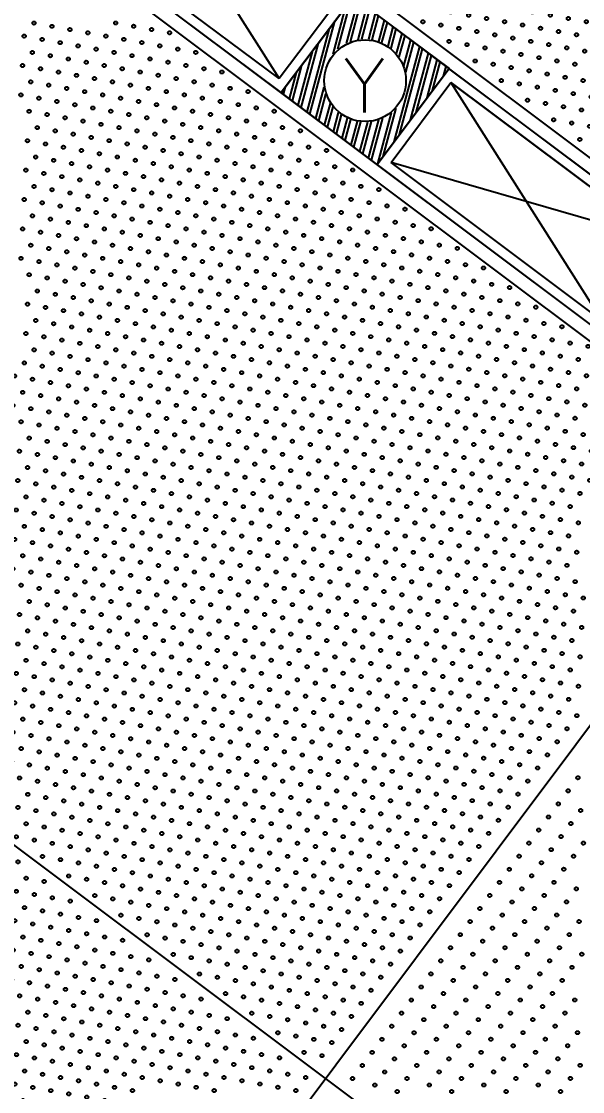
# Model space of a CAD drawing. Header units: millimetres. Extents: x 768159 to 833032, y -1374957 to -1225629.
# Drawn here: x 808489 to 809520, y -1362440 to -1360475 of the extents above; entities that cross this region are included whole.
import ezdxf
from ezdxf.xclip import XClip

# ---------------------------------------------------------------- set-up
doc = ezdxf.new("R2010")
doc.units = ezdxf.units.MM
doc.header["$LTSCALE"] = 10
doc.header["$MEASUREMENT"] = 0
doc.header["$XCLIPFRAME"] = 0
for name, color, linetype in [('I—平顶—分格线', 8, 'Continuous'), ('I—平顶—暖通', 144, 'Continuous'), ('I—平顶—烟感', 144, 'Continuous'), ('I—平顶—造型', 122, 'Continuous')]:
    doc.layers.add(name, color=color, linetype=linetype)
doc.styles.add('平顶图图例(客房区A2）$0$HZDX', font='ROMANS.shx', dxfattribs={"width": 0.8, "bigfont": 'hztxt.shx'})

# ---------------------------------------------------------------- blocks, each defined once
blk = doc.blocks.new('30')
at = {"layer": 'I—平顶—分格线'}
for centre in [(-1350, -20), (-1290, -20), (-1230, -20), (-1170, -20), (-1110, -20), (-1050, -20), (-990, -20), (-930, -20), (-870, -20), (-810, -20), (-750, -20), (-690, -20), (-630, -20), (-570, -20), (-510, -20), (-450, -20), (-390, -20), (-330, -20), (-270, -20), (-210, -20), (-150, -20), (-90, -20), (-30, -20), (-1380, -35), (-1320, -35), (-1260, -35), (-1200, -35), (-1140, -35), (-1080, -35), (-1020, -35), (-960, -35), (-900, -35), (-840, -35), (-780, -35), (-720, -35), (-660, -35), (-600, -35), (-540, -35), (-480, -35), (-420, -35), (-360, -35), (-300, -35), (-240, -35), (-180, -35), (-120, -35), (-60, -35), (-1410, -50), (-1350, -50), (-1290, -50), (-1230, -50), (-1170, -50), (-1110, -50), (-1050, -50), (-990, -50), (-930, -50), (-870, -50), (-810, -50), (-750, -50), (-690, -50), (-630, -50), (-570, -50), (-510, -50), (-450, -50), (-390, -50), (-330, -50), (-270, -50), (-210, -50), (-150, -50), (-90, -50), (-30, -50), (-1470, -80), (-1440, -65), (-1410, -80), (-1380, -65), (-1350, -80), (-1320, -65), (-1290, -80), (-1260, -65), (-1230, -80), (-1200, -65), (-1170, -80), (-1140, -65), (-1110, -80), (-1080, -65), (-1050, -80), (-1020, -65), (-990, -80), (-960, -65), (-930, -80), (-900, -65), (-870, -80), (-840, -65), (-810, -80), (-780, -65), (-750, -80), (-720, -65), (-690, -80), (-660, -65), (-630, -80), (-600, -65), (-570, -80), (-540, -65), (-510, -80), (-480, -65), (-450, -80), (-420, -65), (-390, -80), (-360, -65), (-330, -80), (-300, -65), (-270, -80), (-240, -65), (-210, -80), (-180, -65), (-150, -80), (-120, -65), (-90, -80), (-60, -65), (-1440, -95), (-1380, -95), (-1320, -95), (-1260, -95), (-1200, -95), (-1140, -95), (-1080, -95), (-1020, -95), (-960, -95), (-900, -95), (-840, -95), (-780, -95), (-720, -95), (-660, -95), (-600, -95), (-540, -95), (-480, -95), (-420, -95), (-360, -95), (-300, -95), (-240, -95), (-180, -95), (-120, -95), (-1470, -110), (-1410, -110), (-1350, -110), (-1290, -110), (-1230, -110), (-1170, -110), (-1110, -110), (-1050, -110), (-990, -110), (-930, -110), (-870, -110), (-810, -110), (-750, -110), (-690, -110), (-630, -110), (-570, -110), (-510, -110), (-450, -110), (-390, -110), (-330, -110), (-270, -110), (-210, -110), (-150, -110), (-1530, -140), (-1500, -125), (-1470, -140), (-1440, -125), (-1410, -140), (-1380, -125), (-1350, -140), (-1320, -125), (-1290, -140), (-1260, -125), (-1230, -140), (-1200, -125), (-1170, -140), (-1140, -125), (-1110, -140), (-1080, -125), (-1050, -140), (-1020, -125), (-990, -140), (-960, -125), (-930, -140), (-900, -125), (-870, -140), (-840, -125), (-810, -140), (-780, -125), (-750, -140), (-720, -125), (-690, -140), (-660, -125), (-630, -140), (-600, -125), (-570, -140), (-540, -125), (-510, -140), (-480, -125), (-450, -140), (-420, -125), (-390, -140), (-360, -125), (-330, -140), (-300, -125), (-270, -140), (-240, -125), (-210, -140), (-180, -125), (-150, -140), (-1560, -155), (-1500, -155), (-1440, -155), (-1380, -155), (-1320, -155), (-1260, -155), (-1200, -155), (-1140, -155), (-1080, -155), (-1020, -155), (-960, -155), (-900, -155), (-840, -155), (-780, -155), (-720, -155), (-660, -155), (-600, -155), (-540, -155), (-480, -155), (-420, -155), (-360, -155), (-300, -155), (-240, -155), (-180, -155), (-1590, -170), (-1530, -170), (-1470, -170), (-1410, -170), (-1350, -170), (-1290, -170), (-1230, -170), (-1170, -170), (-1110, -170), (-1050, -170), (-990, -170), (-930, -170), (-870, -170), (-810, -170), (-750, -170), (-690, -170), (-630, -170), (-570, -170), (-510, -170), (-450, -170), (-390, -170), (-330, -170), (-270, -170), (-210, -170), (-1560, -185), (-1500, -185), (-1440, -185), (-1380, -185), (-1320, -185), (-1260, -185), (-1200, -185), (-1140, -185), (-1080, -185), (-1020, -185), (-960, -185), (-900, -185), (-840, -185), (-780, -185), (-720, -185), (-660, -185), (-600, -185), (-540, -185), (-480, -185), (-420, -185), (-360, -185), (-300, -185), (-240, -185), (-1590, -200), (-1560, -215), (-1530, -200), (-1500, -215), (-1470, -200), (-1440, -215), (-1410, -200), (-1380, -215), (-1350, -200), (-1320, -215), (-1290, -200), (-1260, -215), (-1230, -200), (-1200, -215), (-1170, -200), (-1140, -215), (-1110, -200), (-1080, -215), (-1050, -200), (-1020, -215), (-990, -200), (-960, -215), (-930, -200), (-900, -215), (-870, -200), (-840, -215), (-810, -200), (-780, -215), (-750, -200), (-720, -215), (-690, -200), (-660, -215), (-630, -200), (-600, -215), (-570, -200), (-540, -215), (-510, -200), (-480, -215), (-450, -200), (-420, -215), (-390, -200), (-360, -215), (-330, -200), (-300, -215), (-270, -200), (-1530, -230), (-1470, -230), (-1410, -230), (-1350, -230), (-1290, -230), (-1230, -230), (-1170, -230), (-1110, -230), (-1050, -230), (-990, -230), (-930, -230), (-870, -230), (-810, -230), (-750, -230), (-690, -230), (-630, -230), (-570, -230), (-510, -230), (-450, -230), (-390, -230), (-330, -230), (-270, -230), (-1560, -245), (-1500, -245), (-1440, -245), (-1380, -245), (-1320, -245), (-1260, -245), (-1200, -245), (-1140, -245), (-1080, -245), (-1020, -245), (-960, -245), (-900, -245), (-840, -245), (-780, -245), (-720, -245), (-660, -245), (-600, -245), (-540, -245), (-480, -245), (-420, -245), (-360, -245), (-300, -245), (-1530, -260), (-1500, -275), (-1470, -260), (-1440, -275), (-1410, -260), (-1380, -275), (-1350, -260), (-1320, -275), (-1290, -260), (-1260, -275), (-1230, -260), (-1200, -275), (-1170, -260), (-1140, -275), (-1110, -260), (-1080, -275), (-1050, -260), (-1020, -275), (-990, -260), (-960, -275), (-930, -260), (-900, -275), (-870, -260), (-840, -275), (-810, -260), (-780, -275), (-750, -260), (-720, -275), (-690, -260), (-660, -275), (-630, -260), (-600, -275), (-570, -260), (-540, -275), (-510, -260), (-480, -275), (-450, -260), (-420, -275), (-390, -260), (-360, -275), (-330, -260), (-300, -275), (-270, -260), (-1530, -290), (-1470, -290), (-1410, -290), (-1350, -290), (-1290, -290), (-1230, -290), (-1170, -290), (-1110, -290), (-1050, -290), (-990, -290), (-930, -290), (-870, -290), (-810, -290), (-750, -290), (-690, -290), (-630, -290), (-570, -290), (-510, -290), (-450, -290), (-390, -290), (-330, -290), (-270, -290), (-1500, -305), (-1440, -305), (-1380, -305), (-1320, -305), (-1260, -305), (-1200, -305), (-1140, -305), (-1080, -305), (-1020, -305), (-960, -305), (-900, -305), (-840, -305), (-780, -305), (-720, -305), (-660, -305), (-600, -305), (-540, -305), (-480, -305), (-420, -305), (-360, -305), (-300, -305), (-240, -305), (-1470, -320), (-1440, -335), (-1410, -320), (-1380, -335), (-1350, -320), (-1320, -335), (-1290, -320), (-1260, -335), (-1230, -320), (-1200, -335), (-1170, -320), (-1140, -335), (-1110, -320), (-1080, -335), (-1050, -320), (-1020, -335), (-990, -320), (-960, -335), (-930, -320), (-900, -335), (-870, -320), (-840, -335), (-810, -320), (-780, -335), (-750, -320), (-720, -335), (-690, -320), (-660, -335), (-630, -320), (-600, -335), (-570, -320), (-540, -335), (-510, -320), (-480, -335), (-450, -320), (-420, -335), (-390, -320), (-360, -335), (-330, -320), (-300, -335), (-270, -320), (-240, -335), (-1470, -350), (-1410, -350), (-1350, -350), (-1290, -350), (-1230, -350), (-1170, -350), (-1110, -350), (-1050, -350), (-990, -350), (-930, -350), (-870, -350), (-810, -350), (-750, -350), (-690, -350), (-630, -350), (-570, -350), (-510, -350), (-450, -350), (-390, -350), (-330, -350), (-270, -350), (-210, -350), (-1440, -365), (-1380, -365), (-1320, -365), (-1260, -365), (-1200, -365), (-1140, -365), (-1080, -365), (-1020, -365), (-960, -365), (-900, -365), (-840, -365), (-780, -365), (-720, -365), (-660, -365), (-600, -365), (-540, -365), (-480, -365), (-420, -365), (-360, -365), (-300, -365), (-240, -365), (-1440, -395), (-1410, -380), (-1380, -395), (-1350, -380), (-1320, -395), (-1290, -380), (-1260, -395), (-1230, -380), (-1200, -395), (-1170, -380), (-1140, -395), (-1110, -380), (-1080, -395), (-1050, -380), (-1020, -395), (-990, -380), (-960, -395), (-930, -380), (-900, -395), (-870, -380), (-840, -395), (-810, -380), (-780, -395), (-750, -380), (-720, -395), (-690, -380), (-660, -395), (-630, -380), (-600, -395), (-570, -380), (-540, -395), (-510, -380), (-480, -395), (-450, -380), (-420, -395), (-390, -380), (-360, -395), (-330, -380), (-300, -395), (-270, -380), (-240, -395), (-210, -380), (-180, -395), (-1410, -410), (-1350, -410), (-1290, -410), (-1230, -410), (-1170, -410), (-1110, -410), (-1050, -410), (-990, -410), (-930, -410), (-870, -410), (-810, -410), (-750, -410), (-690, -410), (-630, -410), (-570, -410), (-510, -410), (-450, -410), (-390, -410), (-330, -410), (-270, -410), (-210, -410), (-150, -410), (-1380, -425), (-1320, -425), (-1260, -425), (-1200, -425), (-1140, -425), (-1080, -425), (-1020, -425), (-960, -425), (-900, -425), (-840, -425), (-780, -425), (-720, -425), (-660, -425), (-600, -425), (-540, -425), (-480, -425), (-420, -425), (-360, -425), (-300, -425), (-240, -425), (-180, -425), (-1410, -440), (-1350, -440), (-1290, -440), (-1230, -440), (-1170, -440), (-1110, -440), (-1050, -440), (-990, -440), (-930, -440), (-870, -440), (-810, -440), (-750, -440), (-690, -440), (-630, -440), (-570, -440), (-510, -440), (-450, -440), (-390, -440), (-330, -440), (-270, -440), (-210, -440), (-150, -440), (-1380, -455), (-1350, -470), (-1320, -455), (-1290, -470), (-1260, -455), (-1230, -470), (-1200, -455), (-1170, -470), (-1140, -455), (-1110, -470), (-1080, -455), (-1050, -470), (-1020, -455), (-990, -470), (-960, -455), (-930, -470), (-900, -455), (-870, -470), (-840, -455), (-810, -470), (-780, -455), (-750, -470), (-720, -455), (-690, -470), (-660, -455), (-630, -470), (-600, -455), (-570, -470), (-540, -455), (-510, -470), (-480, -455), (-450, -470), (-420, -455), (-390, -470), (-360, -455), (-330, -470), (-300, -455), (-270, -470), (-240, -455), (-210, -470), (-180, -455), (-150, -470), (-120, -455), (-1380, -485), (-1320, -485), (-1260, -485), (-1200, -485), (-1140, -485), (-1080, -485), (-1020, -485), (-960, -485), (-900, -485), (-840, -485), (-780, -485), (-720, -485), (-660, -485), (-600, -485), (-540, -485), (-480, -485), (-420, -485), (-360, -485), (-300, -485), (-240, -485), (-180, -485), (-120, -485), (-1350, -500), (-1290, -500), (-1230, -500), (-1170, -500), (-1110, -500), (-1050, -500), (-990, -500), (-930, -500), (-870, -500), (-810, -500), (-750, -500), (-690, -500), (-630, -500), (-570, -500), (-510, -500), (-450, -500), (-390, -500), (-330, -500), (-270, -500), (-210, -500), (-150, -500), (-90, -500), (-1350, -530), (-1320, -515), (-1290, -530), (-1260, -515), (-1230, -530), (-1200, -515), (-1170, -530), (-1140, -515), (-1110, -530), (-1080, -515), (-1050, -530), (-1020, -515), (-990, -530), (-960, -515), (-930, -530), (-900, -515), (-870, -530), (-840, -515), (-810, -530), (-780, -515), (-750, -530), (-720, -515), (-690, -530), (-660, -515), (-630, -530), (-600, -515), (-570, -530), (-540, -515), (-510, -530), (-480, -515), (-450, -530), (-420, -515), (-390, -530), (-360, -515), (-330, -530), (-300, -515), (-270, -530), (-240, -515), (-210, -530), (-180, -515), (-150, -530), (-120, -515), (-90, -530), (-1320, -545), (-1260, -545), (-1200, -545), (-1140, -545), (-1080, -545), (-1020, -545), (-960, -545), (-900, -545), (-840, -545), (-780, -545), (-720, -545), (-660, -545), (-600, -545), (-540, -545), (-480, -545), (-420, -545), (-360, -545), (-300, -545), (-240, -545), (-180, -545), (-120, -545), (-60, -545), (-1290, -560), (-1230, -560), (-1170, -560), (-1110, -560), (-1050, -560), (-990, -560), (-930, -560), (-870, -560), (-810, -560), (-750, -560), (-690, -560), (-630, -560), (-570, -560), (-510, -560), (-450, -560), (-390, -560), (-330, -560), (-270, -560), (-210, -560), (-150, -560), (-90, -560), (-1290, -590), (-1260, -575), (-1230, -590), (-1200, -575), (-1170, -590), (-1140, -575), (-1110, -590), (-1080, -575), (-1050, -590), (-1020, -575), (-990, -590), (-960, -575), (-930, -590), (-900, -575), (-870, -590), (-840, -575), (-810, -590), (-780, -575), (-750, -590), (-720, -575), (-690, -590), (-660, -575), (-630, -590), (-600, -575), (-570, -590), (-540, -575), (-510, -590), (-480, -575), (-450, -590), (-420, -575), (-390, -590), (-360, -575), (-330, -590), (-300, -575), (-270, -590), (-240, -575), (-210, -590), (-180, -575), (-150, -590), (-120, -575), (-90, -590), (-60, -575), (-30, -590), (-1260, -605), (-1200, -605), (-1140, -605), (-1080, -605), (-1020, -605), (-960, -605), (-900, -605), (-840, -605), (-780, -605), (-720, -605), (-660, -605), (-600, -605), (-540, -605), (-480, -605), (-420, -605), (-360, -605), (-300, -605), (-240, -605), (-180, -605), (-120, -605), (-60, -605), (-1230, -620), (-1170, -620), (-1110, -620), (-1050, -620), (-990, -620), (-930, -620), (-870, -620), (-810, -620), (-750, -620), (-690, -620), (-630, -620), (-570, -620), (-510, -620), (-450, -620), (-390, -620), (-330, -620), (-270, -620), (-210, -620), (-150, -620), (-90, -620), (-30, -620), (-1260, -635), (-1230, -650), (-1200, -635), (-1170, -650), (-1140, -635), (-1110, -650), (-1080, -635), (-1050, -650), (-1020, -635), (-990, -650), (-960, -635), (-930, -650), (-900, -635), (-870, -650), (-840, -635), (-810, -650), (-780, -635), (-750, -650), (-720, -635), (-690, -650), (-660, -635), (-630, -650), (-600, -635), (-570, -650), (-540, -635), (-510, -650), (-480, -635), (-450, -650), (-420, -635), (-390, -650), (-360, -635), (-330, -650), (-300, -635), (-270, -650), (-240, -635), (-210, -650), (-180, -635), (-150, -650), (-120, -635), (-90, -650), (-60, -635), (-30, -650), (-1200, -665), (-1140, -665), (-1080, -665), (-1020, -665), (-960, -665), (-900, -665), (-840, -665), (-780, -665), (-720, -665), (-660, -665), (-600, -665), (-540, -665), (-480, -665), (-420, -665), (-360, -665), (-300, -665), (-240, -665), (-180, -665), (-120, -665), (-60, -665), (-1230, -680), (-1170, -680), (-1110, -680), (-1050, -680), (-990, -680), (-930, -680), (-870, -680), (-810, -680), (-750, -680), (-690, -680), (-630, -680), (-570, -680), (-510, -680), (-450, -680), (-390, -680), (-330, -680), (-270, -680), (-210, -680), (-150, -680), (-90, -680), (-30, -680), (-1230, -710), (-1200, -695), (-1170, -710), (-1140, -695), (-1110, -710), (-1080, -695), (-1050, -710), (-1020, -695), (-990, -710), (-960, -695), (-930, -710), (-900, -695), (-870, -710), (-840, -695), (-810, -710), (-780, -695), (-750, -710), (-720, -695), (-690, -710), (-660, -695), (-630, -710), (-600, -695), (-570, -710), (-540, -695), (-510, -710), (-480, -695), (-450, -710), (-420, -695), (-390, -710), (-360, -695), (-330, -710), (-300, -695), (-270, -710), (-240, -695), (-210, -710), (-180, -695), (-150, -710), (-120, -695), (-90, -710), (-60, -695), (-30, -710), (-1260, -725), (-1200, -725), (-1140, -725), (-1080, -725), (-1020, -725), (-960, -725), (-900, -725), (-840, -725), (-780, -725), (-720, -725), (-660, -725), (-600, -725), (-540, -725), (-480, -725), (-420, -725), (-360, -725), (-300, -725), (-240, -725), (-180, -725), (-120, -725), (-60, -725), (-1230, -740), (-1170, -740), (-1110, -740), (-1050, -740), (-990, -740), (-930, -740), (-870, -740), (-810, -740), (-750, -740), (-690, -740), (-630, -740), (-570, -740), (-510, -740), (-450, -740), (-390, -740), (-330, -740), (-270, -740), (-210, -740), (-150, -740), (-90, -740), (-30, -740), (-1260, -755), (-1200, -755), (-1140, -755), (-1080, -755), (-1020, -755), (-960, -755), (-900, -755), (-840, -755), (-780, -755), (-720, -755), (-660, -755), (-600, -755), (-540, -755), (-480, -755), (-420, -755), (-360, -755), (-300, -755), (-240, -755), (-180, -755), (-120, -755), (-60, -755), (-1320, -785), (-1290, -770), (-1260, -785), (-1230, -770), (-1200, -785), (-1170, -770), (-1140, -785), (-1110, -770), (-1080, -785), (-1050, -770), (-1020, -785), (-990, -770), (-960, -785), (-930, -770), (-900, -785), (-870, -770), (-840, -785), (-810, -770), (-780, -785), (-750, -770), (-720, -785), (-690, -770), (-660, -785), (-630, -770), (-600, -785), (-570, -770), (-540, -785), (-510, -770), (-480, -785), (-450, -770), (-420, -785), (-390, -770), (-360, -785), (-330, -770), (-300, -785), (-270, -770), (-240, -785), (-210, -770), (-180, -785), (-150, -770), (-120, -785), (-90, -770), (-60, -785), (-30, -770), (-1350, -800), (-1290, -800), (-1230, -800), (-1170, -800), (-1110, -800), (-1050, -800), (-990, -800), (-930, -800), (-870, -800), (-810, -800), (-750, -800), (-690, -800), (-630, -800), (-570, -800), (-510, -800), (-450, -800), (-390, -800), (-330, -800), (-270, -800), (-210, -800), (-150, -800), (-90, -800), (-30, -800), (-1380, -815), (-1320, -815), (-1260, -815), (-1200, -815), (-1140, -815), (-1080, -815), (-1020, -815), (-960, -815), (-900, -815), (-840, -815), (-780, -815), (-720, -815), (-660, -815), (-600, -815), (-540, -815), (-480, -815), (-420, -815), (-360, -815), (-300, -815), (-240, -815), (-180, -815), (-120, -815), (-60, -815), (-1380, -845), (-1350, -830), (-1320, -845), (-1290, -830), (-1260, -845), (-1230, -830), (-1200, -845), (-1170, -830), (-1140, -845), (-1110, -830), (-1080, -845), (-1050, -830), (-1020, -845), (-990, -830), (-960, -845), (-930, -830), (-900, -845), (-870, -830), (-840, -845), (-810, -830), (-780, -845), (-750, -830), (-720, -845), (-690, -830), (-660, -845), (-630, -830), (-600, -845), (-570, -830), (-540, -845), (-510, -830), (-480, -845), (-450, -830), (-420, -845), (-390, -830), (-360, -845), (-330, -830), (-300, -845), (-270, -830), (-240, -845), (-210, -830), (-180, -845), (-150, -830), (-120, -845), (-90, -830), (-60, -845), (-30, -830), (-1410, -860), (-1350, -860), (-1290, -860), (-1230, -860), (-1170, -860), (-1110, -860), (-1050, -860), (-990, -860), (-930, -860), (-870, -860), (-810, -860), (-750, -860), (-690, -860), (-630, -860), (-570, -860), (-510, -860), (-450, -860), (-390, -860), (-330, -860), (-270, -860), (-210, -860), (-150, -860), (-90, -860), (-30, -860), (-1440, -875), (-1380, -875), (-1320, -875), (-1260, -875), (-1200, -875), (-1140, -875), (-1080, -875), (-1020, -875), (-960, -875), (-900, -875), (-840, -875), (-780, -875), (-720, -875), (-660, -875), (-600, -875), (-540, -875), (-480, -875), (-420, -875), (-360, -875), (-300, -875), (-240, -875), (-180, -875), (-120, -875), (-60, -875), (-1500, -905), (-1470, -890), (-1440, -905), (-1410, -890), (-1380, -905), (-1350, -890), (-1320, -905), (-1290, -890), (-1260, -905), (-1230, -890), (-1200, -905), (-1170, -890), (-1140, -905), (-1110, -890), (-1080, -905), (-1050, -890), (-1020, -905), (-990, -890), (-960, -905), (-930, -890), (-900, -905), (-870, -890), (-840, -905), (-810, -890), (-780, -905), (-750, -890), (-720, -905), (-690, -890), (-660, -905), (-630, -890), (-600, -905), (-570, -890), (-540, -905), (-510, -890), (-480, -905), (-450, -890), (-420, -905), (-390, -890), (-360, -905), (-330, -890), (-300, -905), (-270, -890), (-240, -905), (-210, -890), (-180, -905), (-150, -890), (-120, -905), (-90, -890), (-60, -905), (-30, -890), (-1470, -920), (-1410, -920), (-1350, -920), (-1290, -920), (-1230, -920), (-1170, -920), (-1110, -920), (-1050, -920), (-990, -920), (-930, -920), (-870, -920), (-810, -920), (-750, -920), (-690, -920), (-630, -920), (-570, -920), (-510, -920), (-450, -920), (-390, -920), (-330, -920), (-270, -920), (-210, -920), (-150, -920), (-90, -920), (-30, -920), (-1500, -935), (-1440, -935), (-1380, -935), (-1320, -935), (-1260, -935), (-1200, -935), (-1140, -935), (-1080, -935), (-1020, -935), (-960, -935), (-900, -935), (-840, -935), (-780, -935), (-720, -935), (-660, -935), (-600, -935), (-540, -935), (-480, -935), (-420, -935), (-360, -935), (-300, -935), (-240, -935), (-180, -935), (-120, -935), (-60, -935), (-1560, -965), (-1530, -950), (-1500, -965), (-1470, -950), (-1440, -965), (-1410, -950), (-1380, -965), (-1350, -950), (-1320, -965), (-1290, -950), (-1260, -965), (-1230, -950), (-1200, -965), (-1170, -950), (-1140, -965), (-1110, -950), (-1080, -965), (-1050, -950), (-1020, -965), (-990, -950), (-960, -965), (-930, -950), (-900, -965), (-870, -950), (-840, -965), (-810, -950), (-780, -965), (-750, -950), (-720, -965), (-690, -950), (-660, -965), (-630, -950), (-600, -965), (-570, -950), (-540, -965), (-510, -950), (-480, -965), (-450, -950), (-420, -965), (-390, -950), (-360, -965), (-330, -950), (-300, -965), (-270, -950), (-240, -965), (-210, -950), (-180, -965), (-150, -950), (-120, -965), (-90, -950), (-60, -965), (-30, -950), (-1590, -980), (-1530, -980), (-1470, -980), (-1410, -980), (-1350, -980), (-1290, -980), (-1230, -980), (-1170, -980), (-1110, -980), (-1050, -980), (-990, -980), (-930, -980), (-870, -980), (-810, -980), (-750, -980), (-690, -980), (-630, -980), (-570, -980), (-510, -980), (-450, -980), (-390, -980), (-330, -980), (-270, -980), (-210, -980), (-150, -980), (-90, -980), (-30, -980), (-1560, -995), (-1500, -995), (-1440, -995), (-1380, -995), (-1320, -995), (-1260, -995), (-1200, -995), (-1140, -995), (-1080, -995), (-1020, -995), (-960, -995), (-900, -995), (-840, -995), (-780, -995), (-720, -995), (-660, -995), (-600, -995), (-540, -995), (-480, -995), (-420, -995), (-360, -995), (-300, -995), (-240, -995), (-180, -995), (-120, -995), (-60, -995), (-1590, -1010), (-1530, -1010), (-1470, -1010), (-1410, -1010), (-1350, -1010), (-1290, -1010), (-1230, -1010), (-1170, -1010), (-1110, -1010), (-1050, -1010), (-990, -1010), (-930, -1010), (-870, -1010), (-810, -1010), (-750, -1010), (-690, -1010), (-630, -1010), (-570, -1010), (-510, -1010), (-450, -1010), (-390, -1010), (-330, -1010), (-270, -1010), (-210, -1010), (-150, -1010), (-90, -1010), (-30, -1010), (-1560, -1025), (-1530, -1040), (-1500, -1025), (-1470, -1040), (-1440, -1025), (-1410, -1040), (-1380, -1025), (-1350, -1040), (-1320, -1025), (-1290, -1040), (-1260, -1025), (-1230, -1040), (-1200, -1025), (-1170, -1040), (-1140, -1025), (-1110, -1040), (-1080, -1025), (-1050, -1040), (-1020, -1025), (-990, -1040), (-960, -1025), (-930, -1040), (-900, -1025), (-870, -1040), (-840, -1025), (-810, -1040), (-780, -1025), (-750, -1040), (-720, -1025), (-690, -1040), (-660, -1025), (-630, -1040), (-600, -1025), (-570, -1040), (-540, -1025), (-510, -1040), (-480, -1025), (-450, -1040), (-420, -1025), (-390, -1040), (-360, -1025), (-330, -1040), (-300, -1025), (-270, -1040), (-240, -1025), (-210, -1040), (-180, -1025), (-150, -1040), (-120, -1025), (-90, -1040), (-60, -1025), (-30, -1040), (-1560, -1055), (-1500, -1055), (-1440, -1055), (-1380, -1055), (-1320, -1055), (-1260, -1055), (-1200, -1055), (-1140, -1055), (-1080, -1055), (-1020, -1055), (-960, -1055), (-900, -1055), (-840, -1055), (-780, -1055), (-720, -1055), (-660, -1055), (-600, -1055), (-540, -1055), (-480, -1055), (-420, -1055), (-360, -1055), (-300, -1055), (-240, -1055), (-180, -1055), (-120, -1055), (-60, -1055), (-1530, -1070), (-1470, -1070), (-1410, -1070), (-1350, -1070), (-1290, -1070), (-1230, -1070), (-1170, -1070), (-1110, -1070), (-1050, -1070), (-990, -1070), (-930, -1070), (-870, -1070), (-810, -1070), (-750, -1070), (-690, -1070), (-630, -1070), (-570, -1070), (-510, -1070), (-450, -1070), (-390, -1070), (-330, -1070), (-270, -1070), (-210, -1070), (-150, -1070), (-90, -1070), (-30, -1070), (-1500, -1085), (-1470, -1100), (-1440, -1085), (-1410, -1100), (-1380, -1085), (-1350, -1100), (-1320, -1085), (-1290, -1100), (-1260, -1085), (-1230, -1100), (-1200, -1085), (-1170, -1100), (-1140, -1085), (-1110, -1100), (-1080, -1085), (-1050, -1100), (-1020, -1085), (-990, -1100), (-960, -1085), (-930, -1100), (-900, -1085), (-870, -1100), (-840, -1085), (-810, -1100), (-780, -1085), (-750, -1100), (-720, -1085), (-690, -1100), (-660, -1085), (-630, -1100), (-600, -1085), (-570, -1100), (-540, -1085), (-510, -1100), (-480, -1085), (-450, -1100), (-420, -1085), (-390, -1100), (-360, -1085), (-330, -1100), (-300, -1085), (-270, -1100), (-240, -1085), (-210, -1100), (-180, -1085), (-150, -1100), (-120, -1085), (-90, -1100), (-60, -1085), (-30, -1100), (-1500, -1115), (-1440, -1115), (-1380, -1115), (-1320, -1115), (-1260, -1115), (-1200, -1115), (-1140, -1115), (-1080, -1115), (-1020, -1115), (-960, -1115), (-900, -1115), (-840, -1115), (-780, -1115), (-720, -1115), (-660, -1115), (-600, -1115), (-540, -1115), (-480, -1115), (-420, -1115), (-360, -1115), (-300, -1115), (-240, -1115), (-180, -1115), (-120, -1115), (-60, -1115), (-1470, -1130), (-1410, -1130), (-1350, -1130), (-1290, -1130), (-1230, -1130), (-1170, -1130), (-1110, -1130), (-1050, -1130), (-990, -1130), (-930, -1130), (-870, -1130), (-810, -1130), (-750, -1130), (-690, -1130), (-630, -1130), (-570, -1130), (-510, -1130), (-450, -1130), (-390, -1130), (-330, -1130), (-270, -1130), (-210, -1130), (-150, -1130), (-90, -1130), (-30, -1130), (-1470, -1160), (-1440, -1145), (-1410, -1160), (-1380, -1145), (-1350, -1160), (-1320, -1145), (-1290, -1160), (-1260, -1145), (-1230, -1160), (-1200, -1145), (-1170, -1160), (-1140, -1145), (-1110, -1160), (-1080, -1145), (-1050, -1160), (-1020, -1145), (-990, -1160), (-960, -1145), (-930, -1160), (-900, -1145), (-870, -1160), (-840, -1145), (-810, -1160), (-780, -1145), (-750, -1160), (-720, -1145), (-690, -1160), (-660, -1145), (-630, -1160), (-600, -1145), (-570, -1160), (-540, -1145), (-510, -1160), (-480, -1145), (-450, -1160), (-420, -1145), (-390, -1160), (-360, -1145), (-330, -1160), (-300, -1145), (-270, -1160), (-240, -1145), (-210, -1160), (-180, -1145), (-150, -1160), (-120, -1145), (-90, -1160), (-60, -1145), (-30, -1160), (-1440, -1175), (-1380, -1175), (-1320, -1175), (-1260, -1175), (-1200, -1175), (-1140, -1175), (-1080, -1175), (-1020, -1175), (-960, -1175), (-900, -1175), (-840, -1175), (-780, -1175), (-720, -1175), (-660, -1175), (-600, -1175), (-540, -1175), (-480, -1175), (-420, -1175), (-360, -1175), (-300, -1175), (-240, -1175), (-180, -1175), (-120, -1175), (-60, -1175), (-1410, -1190), (-1350, -1190), (-1290, -1190), (-1230, -1190), (-1170, -1190), (-1110, -1190), (-1050, -1190), (-990, -1190), (-930, -1190), (-870, -1190), (-810, -1190), (-750, -1190), (-690, -1190), (-630, -1190), (-570, -1190), (-510, -1190), (-450, -1190), (-390, -1190), (-330, -1190), (-270, -1190), (-210, -1190), (-150, -1190), (-90, -1190), (-30, -1190), (-1440, -1205), (-1410, -1220), (-1380, -1205), (-1350, -1220), (-1320, -1205), (-1290, -1220), (-1260, -1205), (-1230, -1220), (-1200, -1205), (-1170, -1220), (-1140, -1205), (-1110, -1220), (-1080, -1205), (-1050, -1220), (-1020, -1205), (-990, -1220), (-960, -1205), (-930, -1220), (-900, -1205), (-870, -1220), (-840, -1205), (-810, -1220), (-780, -1205), (-750, -1220), (-720, -1205), (-690, -1220), (-660, -1205), (-630, -1220), (-600, -1205), (-570, -1220), (-540, -1205), (-510, -1220), (-480, -1205), (-450, -1220), (-420, -1205), (-390, -1220), (-360, -1205), (-330, -1220), (-300, -1205), (-270, -1220), (-240, -1205), (-210, -1220), (-180, -1205), (-150, -1220), (-120, -1205), (-90, -1220), (-60, -1205), (-30, -1220), (-1380, -1235), (-1320, -1235), (-1260, -1235), (-1200, -1235), (-1140, -1235), (-1080, -1235), (-1020, -1235), (-960, -1235), (-900, -1235), (-840, -1235), (-780, -1235), (-720, -1235), (-660, -1235), (-600, -1235), (-540, -1235), (-480, -1235), (-420, -1235), (-360, -1235), (-300, -1235), (-240, -1235), (-180, -1235), (-120, -1235), (-60, -1235), (-1410, -1250), (-1350, -1250), (-1290, -1250), (-1230, -1250), (-1170, -1250), (-1110, -1250), (-1050, -1250), (-990, -1250), (-930, -1250), (-870, -1250), (-810, -1250), (-750, -1250), (-690, -1250), (-630, -1250), (-570, -1250), (-510, -1250), (-450, -1250), (-390, -1250), (-330, -1250), (-270, -1250), (-210, -1250), (-150, -1250), (-90, -1250), (-30, -1250), (-1380, -1265), (-1350, -1280), (-1320, -1265), (-1290, -1280), (-1260, -1265), (-1230, -1280), (-1200, -1265), (-1170, -1280), (-1140, -1265), (-1110, -1280), (-1080, -1265), (-1050, -1280), (-1020, -1265), (-990, -1280), (-960, -1265), (-930, -1280), (-900, -1265), (-870, -1280), (-840, -1265), (-810, -1280), (-780, -1265), (-750, -1280), (-720, -1265), (-690, -1280), (-660, -1265), (-630, -1280), (-600, -1265), (-570, -1280), (-540, -1265), (-510, -1280), (-480, -1265), (-450, -1280), (-420, -1265), (-390, -1280), (-360, -1265), (-330, -1280), (-300, -1265), (-270, -1280), (-240, -1265), (-210, -1280), (-180, -1265), (-150, -1280), (-120, -1265), (-90, -1280), (-60, -1265), (-30, -1280), (-1380, -1295), (-1320, -1295), (-1260, -1295), (-1200, -1295), (-1140, -1295), (-1080, -1295), (-1020, -1295), (-960, -1295), (-900, -1295), (-840, -1295), (-780, -1295), (-720, -1295), (-660, -1295), (-600, -1295), (-540, -1295), (-480, -1295), (-420, -1295), (-360, -1295), (-300, -1295), (-240, -1295), (-180, -1295), (-120, -1295), (-60, -1295), (-1350, -1310), (-1290, -1310), (-1230, -1310), (-1170, -1310), (-1110, -1310), (-1050, -1310), (-990, -1310), (-930, -1310), (-870, -1310), (-810, -1310), (-750, -1310), (-690, -1310), (-630, -1310), (-570, -1310), (-510, -1310), (-450, -1310), (-390, -1310), (-330, -1310), (-270, -1310), (-210, -1310), (-150, -1310), (-90, -1310), (-30, -1310), (-1320, -1325), (-1260, -1325), (-1200, -1325), (-1140, -1325), (-1080, -1325), (-1020, -1325), (-960, -1325), (-900, -1325), (-840, -1325), (-780, -1325), (-720, -1325), (-660, -1325), (-600, -1325), (-540, -1325), (-480, -1325), (-420, -1325), (-360, -1325), (-300, -1325), (-240, -1325), (-180, -1325), (-120, -1325), (-60, -1325), (-1320, -1355), (-1290, -1340), (-1260, -1355), (-1230, -1340), (-1200, -1355), (-1170, -1340), (-1140, -1355), (-1110, -1340), (-1080, -1355), (-1050, -1340), (-1020, -1355), (-990, -1340), (-960, -1355), (-930, -1340), (-900, -1355), (-870, -1340), (-840, -1355), (-810, -1340), (-780, -1355), (-750, -1340), (-720, -1355), (-690, -1340), (-660, -1355), (-630, -1340), (-600, -1355), (-570, -1340), (-540, -1355), (-510, -1340), (-480, -1355), (-450, -1340), (-420, -1355), (-390, -1340), (-360, -1355), (-330, -1340), (-300, -1355), (-270, -1340), (-240, -1355), (-210, -1340), (-180, -1355), (-150, -1340), (-120, -1355), (-90, -1340), (-60, -1355), (-30, -1340), (-1290, -1370), (-1230, -1370), (-1170, -1370), (-1110, -1370), (-1050, -1370), (-990, -1370), (-930, -1370), (-870, -1370), (-810, -1370), (-750, -1370), (-690, -1370), (-630, -1370), (-570, -1370), (-510, -1370), (-450, -1370), (-390, -1370), (-330, -1370), (-270, -1370), (-210, -1370), (-150, -1370), (-90, -1370), (-30, -1370), (-1260, -1385), (-1200, -1385), (-1140, -1385), (-1080, -1385), (-1020, -1385), (-960, -1385), (-900, -1385), (-840, -1385), (-780, -1385), (-720, -1385), (-660, -1385), (-600, -1385), (-540, -1385), (-480, -1385), (-420, -1385), (-360, -1385), (-300, -1385), (-240, -1385), (-180, -1385), (-120, -1385), (-60, -1385)]:
    blk.add_circle(centre, 3, dxfattribs=at)
blk = doc.blocks.new('4560')
at = {"layer": 'I—平顶—分格线', "color": 1}
for centre in [(-2960, -680), (-2960, -710), (-2920, -725), (-2960, -740), (-2920, -755), (-2960, -770), (-2920, -785), (-2880, -770), (-2960, -800), (-2880, -800), (-2920, -815), (-2960, -830), (-2920, -845), (-2880, -830), (-2840, -845), (-2960, -860), (-2880, -860), (-2920, -875), (-2840, -875), (-2960, -890), (-2920, -905), (-2880, -890), (-2840, -905), (-2800, -890), (-2960, -920), (-2880, -920), (-2800, -920), (-2920, -935), (-2840, -935), (-2760, -935), (-2960, -950), (-2920, -965), (-2880, -950), (-2840, -965), (-2800, -950), (-2760, -965), (-2960, -980), (-2880, -980), (-2800, -980), (-2920, -995), (-2840, -995), (-2760, -995), (-2960, -1010), (-2880, -1010), (-2800, -1010), (-2720, -1010), (-2960, -1040), (-2920, -1025), (-2880, -1040), (-2840, -1025), (-2800, -1040), (-2760, -1025), (-2720, -1040), (-2920, -1055), (-2840, -1055), (-2760, -1055), (-2680, -1055), (-2960, -1070), (-2880, -1070), (-2800, -1070), (-2720, -1070), (-2960, -1100), (-2920, -1085), (-2880, -1100), (-2840, -1085), (-2800, -1100), (-2760, -1085), (-2720, -1100), (-2680, -1085), (-2640, -1100), (-2920, -1115), (-2840, -1115), (-2760, -1115), (-2680, -1115), (-2960, -1130), (-2880, -1130), (-2800, -1130), (-2720, -1130), (-2640, -1130), (-2960, -1160), (-2920, -1145), (-2880, -1160), (-2840, -1145), (-2800, -1160), (-2760, -1145), (-2720, -1160), (-2680, -1145), (-2640, -1160), (-2920, -1175), (-2840, -1175), (-2760, -1175), (-2680, -1175), (-2960, -1190), (-2880, -1190), (-2800, -1190), (-2720, -1190), (-2960, -1220), (-2920, -1205), (-2880, -1220), (-2840, -1205), (-2800, -1220), (-2760, -1205), (-2720, -1220), (-2920, -1235), (-2840, -1235), (-2760, -1235), (-2960, -1250), (-2880, -1250), (-2800, -1250), (-2960, -1280), (-2920, -1265), (-2880, -1280), (-2840, -1265), (-2800, -1280), (-2920, -1295), (-2840, -1295), (-2960, -1310), (-2880, -1310), (-2920, -1325), (-2960, -1340), (-2920, -1355), (-2880, -1340), (-2960, -1370)]:
    blk.add_circle(centre, 3, dxfattribs=at)
blk = doc.blocks.new('*U1709')
for p, q in [((-603.92, 85.33), (-402.21, 85.33)), ((-603.92, 0), (-603.92, 85.33)), ((-402.21, 85.33), (-402.21, 0)), ((-409.32, 78.22), (-596.81, 78.22)), ((-596.81, 78.22), (-409.32, 78.22)), ((-596.81, 7.11), (-596.81, 78.22)), ((-409.32, 78.22), (-596.81, 7.11)), ((-596.81, 78.22), (-409.32, 7.11)), ((-409.32, 78.22), (-409.32, 7.11)), ((-402.21, 0), (-603.92, 0)), ((-409.32, 7.11), (-596.81, 7.11))]:
    blk.add_line(p, q)
blk = doc.blocks.new('*U1707')
for p, q in [((-603.92, 85.33), (-402.17, 85.33)), ((-603.92, 0), (-603.92, 85.33)), ((-402.17, 85.33), (-402.17, 0)), ((-409.28, 78.22), (-596.81, 78.22)), ((-596.81, 78.22), (-409.28, 78.22)), ((-596.81, 7.11), (-596.81, 78.22)), ((-409.28, 78.22), (-596.81, 7.11)), ((-596.81, 78.22), (-409.28, 7.11)), ((-409.28, 78.22), (-409.28, 7.11)), ((-402.17, 0), (-603.92, 0)), ((-409.28, 7.11), (-596.81, 7.11))]:
    blk.add_line(p, q)
blk = doc.blocks.new('平顶图图例(客房区A2）$0$烟感')
at = {"layer": 'I—平顶—烟感', "linetype": 'Continuous'}
blk.add_circle((0, 0), 2.16, dxfattribs=at)
at = {"layer": 'I—平顶—烟感', "linetype": 'Continuous', "style": '平顶图图例(客房区A2）$0$HZDX'}
blk.add_text('Y', height=2.858, dxfattribs=at).set_placement((-1.143, -1.685))
blk = doc.blocks.new('P1-2-T1')
at = {"layer": 'I—平顶—分格线', "extrusion": (3.04932e-09, 4.55444e-09, 1)}
h = blk.add_hatch(dxfattribs=at)
h.set_pattern_fill('ANSI32', color=256, scale=50, angle=66.8453)
h.set_pattern_definition([(111.8453421, (-1081484.627, 545886.728), (-17.40359338, -6.97692178), []), (111.8453421, (-1081481.151, 545894.855), (-17.40359338, -6.97692178), [])])
edge = h.paths.add_edge_path(flags=16)
edge.add_arc((381553.2, -57545.4), 76.2, 0, 360)
h.paths.add_polyline_path([(381443.2, -57655.3), (381443.3, -57435.3), (381663.3, -57435.4), (381663.2, -57655.4)])
at = {"layer": 'I—平顶—分格线', "extrusion": (3.04932e-09, 4.55444e-09, 1), "elevation": 0}
for points in [[(382593.3, -61225.4), (382593.3, -56330.8)], [(384078.3, -61780), (384078.3, -56330.8)], [(380923.3, -56665.4), (399263.3, -56665.4)], [(380923.3, -56885.4), (399263.3, -56885.4)], [(380923.3, -59055.4), (399263.3, -59055.4)]]:
    blk.add_lwpolyline(points, dxfattribs=at)
at = {"layer": 'I—平顶—造型', "elevation": 0}
for points in [[(399263.3, -57410.4), (380923.3, -57410.4)], [(380923.3, -57680.4), (399263.3, -57680.4)]]:
    blk.add_lwpolyline(points, dxfattribs=at)
at = {"layer": 'I—平顶—造型', "extrusion": (3.04932e-09, 4.55444e-09, 1), "elevation": 0}
for points in [[(380923.3, -57435.4), (399263.3, -57435.4)], [(380923.3, -57655.4), (399263.3, -57655.4)]]:
    blk.add_lwpolyline(points, dxfattribs=at)
blk.add_lwpolyline([(381443.2, -57655.3), (381443.3, -57435.4), (381663.3, -57435.4), (381663.2, -57655.4)], close=True, dxfattribs=at)
at = {"layer": 'I—平顶—分格线', "extrusion": (3.04932e-09, 4.55444e-09, 1)}
ref = blk.add_blockref('30', (382593.3, -56850.4, 0), dxfattribs=at)
XClip(ref).set_block_clipping_path([(-1670.0000597583, -555.1502424232), (16939.7623225741, -38.8257972333)])
ref = blk.add_blockref('30', (382593.3, -57655.4, 0), dxfattribs=at)
XClip(ref).set_block_clipping_path([(-1670.000080321, -1400.0000259747), (-0.0000006676, -25.0000259745)])
ref = blk.add_blockref('4560', (385593.3, -57655.4, 0), dxfattribs=at)
XClip(ref).set_block_clipping_path([(-3000, -1399.9999999997), (0, -24.9999554021)])
ref = blk.add_blockref('30', (382593.3, -59055.4, 0), dxfattribs=at)
XClip(ref).set_block_clipping_path([(-1670.000080321, -1375.0414860501), (0, -0.0000259745)])
at = {"layer": 'I—平顶—暖通', "extrusion": (-3.04932e-09, -4.55444e-09, -1), "xscale": -2.577745585546859, "yscale": 2.577745585546859, "zscale": 2.577745585546859}
for name, p in [('*U1709', (-382480, -57655.4, 0)), ('*U1707', (-383220, -57655.5, 0))]:
    blk.add_blockref(name, p, dxfattribs=at)
at = {"layer": 'I—平顶—烟感', "extrusion": (3.04932e-09, 4.55444e-09, 1), "xscale": 34.72222223022214, "yscale": 34.72222223022214, "zscale": 34.72222223022214, "rotation": 36.84534214259567}
blk.add_blockref('平顶图图例(客房区A2）$0$烟感', (381553.2, -57545.5, 0), dxfattribs=at)

msp = doc.modelspace()

# ---------------------------------------------------------------- block references
at = {"color": 1, "true_color": 0xff0000, "rotation": 323.1546555987947}
msp.add_blockref('P1-2-T1', (538287.2, -1085731.6, 0), dxfattribs=at)

doc.saveas('drawing.dxf')
